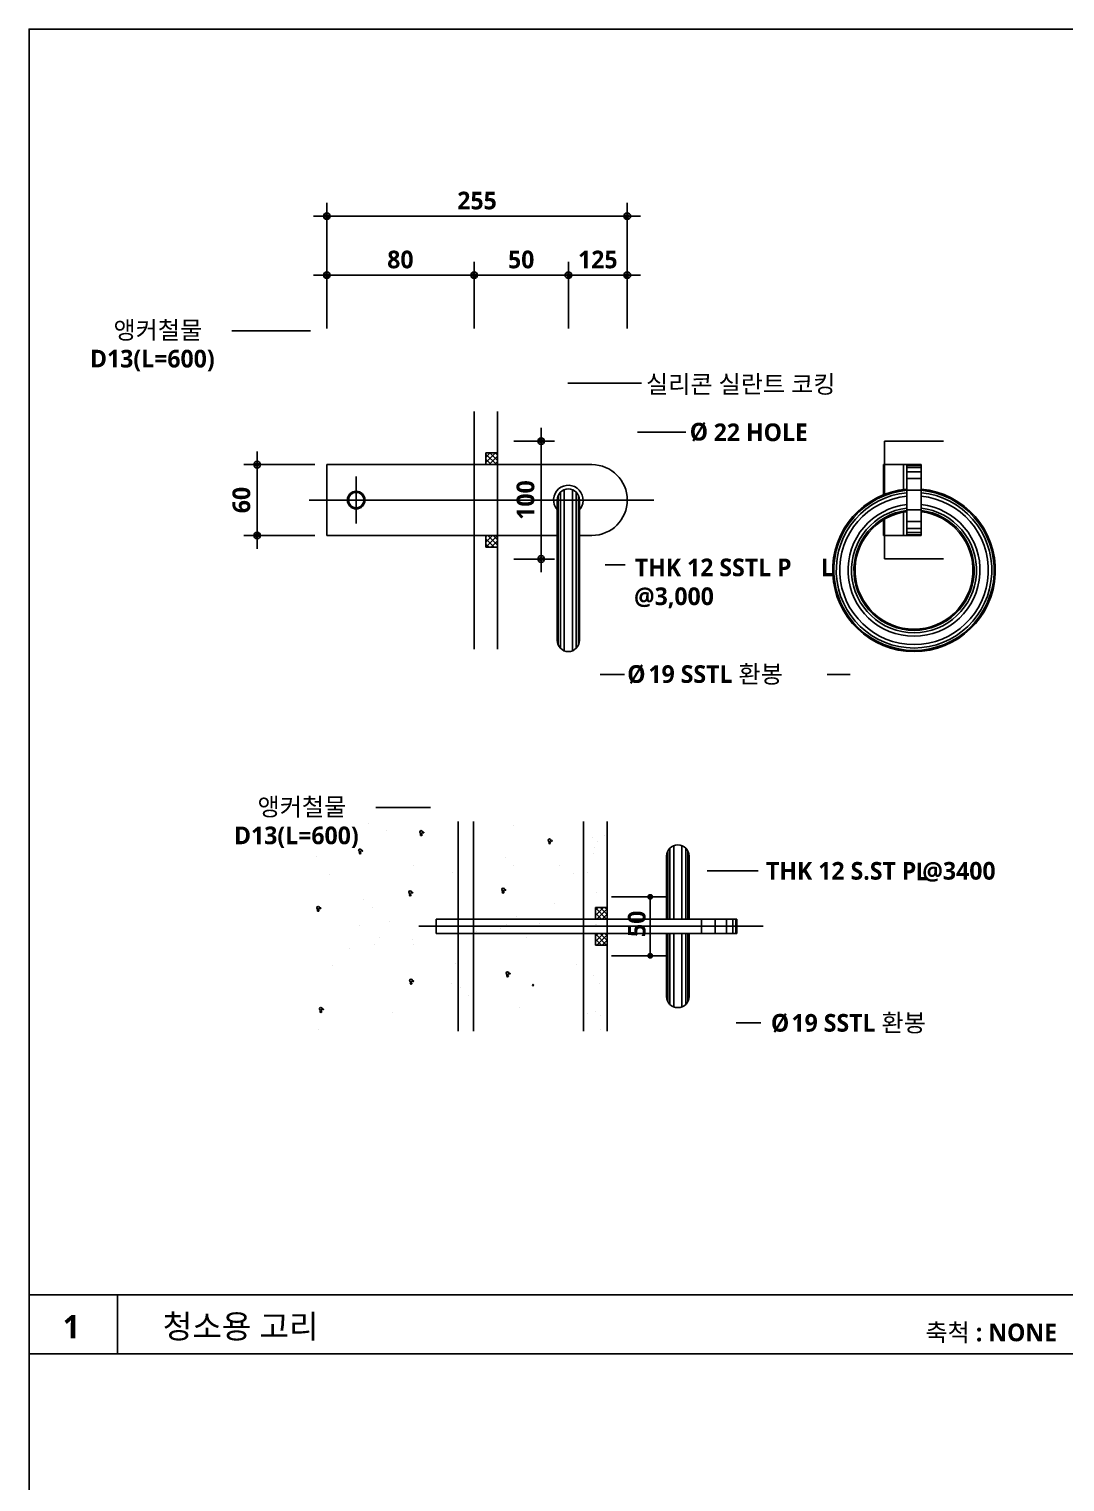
# Model space of a CAD drawing. Header units: millimetres. Extents: x 200 to 163856, y 0 to 163394.
# Drawn here: x 25400 to 27158, y 3276 to 5740 of the extents above; entities that cross this region are included whole.
import ezdxf

# ---------------------------------------------------------------- set-up
doc = ezdxf.new("R2010")
doc.units = ezdxf.units.MM
doc.header["$LTSCALE"] = 10
doc.linetypes.add('STD_CENTER', pattern=[66, 60, -2, 2, -2])
doc.layers.get('DEFPOINTS').update_dxf_attribs({"color": 181})
for name, color, linetype in [('A-ANNO-GRA1', 7, 'Continuous'), ('A-ANNO-LEAD', 4, 'Continuous'), ('A-ANNO-TEXT1', 7, 'Continuous'), ('A-COLS', 2, 'Continuous'), ('A-CON', 2, 'Continuous'), ('A-DIM1', 7, 'Continuous'), ('A-GRID', 1, 'STD_CENTER'), ('A-SECT-MCUT', 5, 'Continuous'), ('A-SECT-PATT', 6, 'Continuous'), ('A-ST-AXIS-DIM', 7, 'Continuous'), ('DIM', 4, 'Continuous'), ('ex-fin', 6, 'Continuous')]:
    doc.layers.add(name, color=color, linetype=linetype)
doc.styles.add('2020음성 1차', font='')
doc.styles.get('2020음성 1차').set_extended_font_data('NanumGothic', bold=True)
doc.dimstyles.new('NDIM10', dxfattribs={"dimscale": 10, "dimtxt": 3, "dimasz": 0.75, "dimexe": 2, "dimexo": 2, "dimgap": 1, "dimtad": 1, "dimdec": 1, "dimdsep": 46, "dimtxsty": '2020음성 1차', "dimblk": 'Z_DOT', "dimcen": 3, "dimdle": 3, "dimclrd": 256, "dimclre": 256, "dimclrt": 3, "dimadec": 0, "dimazin": 0, "dimtfac": 1, "dimtdec": 1, "dimtix": 1, "dimtmove": 2, "dimatfit": 3, "dimfxl": 1, "dimtolj": 1, "dimtzin": 0, "dimlwd": -1, "dimlwe": -1, "dimarcsym": 0})

# ---------------------------------------------------------------- blocks, each defined once
blk = doc.blocks.new('*X2698')
at = {"color": 0}
for p, q in [((1513.2, 2995.5), (1513.2, 2995.5)), ((1480.7, 2991.2), (1480.7, 2991.2)), ((1527.8, 2989.5), (1527.8, 2989.5)), ((1635.8, 2993.4), (1635.8, 2993.4)), ((1468.7, 2967.8), (1468.7, 2967.8)), ((1550.6, 2960), (1550.6, 2960)), ((1628.8, 2966.5), (1628.8, 2966.5)), ((1636.1, 2959.7), (1636.1, 2959.7)), ((1675.1, 2960.2), (1675.1, 2960.2)), ((1479.6, 2952.5), (1479.6, 2952.5)), ((1584.3, 2953.8), (1584.3, 2953.8)), ((1686.6, 2953.3), (1686.6, 2953.3)), ((1508.5, 2931.4), (1508.5, 2931.4)), ((1515.9, 2924.6), (1515.9, 2924.6)), ((1670.9, 2927.8), (1670.9, 2927.8)), ((1505.3, 2909.3), (1505.3, 2909.3)), ((1530.3, 2912.4), (1530.3, 2912.4)), ((1629.8, 2909.5), (1629.8, 2909.5)), ((1638.4, 2916.3), (1638.4, 2916.3)), ((1657.7, 2911), (1657.7, 2911)), ((1522.1, 2898.5), (1522.1, 2898.5)), ((1550.1, 2896.8), (1550.1, 2896.8)), ((1604.4, 2903.9), (1604.4, 2903.9)), ((1625.2, 2906.7), (1625.2, 2906.7)), ((1646.7, 2898.8), (1646.7, 2898.8)), ((1496.7, 2889.8), (1496.7, 2889.8)), ((1517.6, 2892.5), (1517.6, 2892.5)), ((1550.7, 2892.7), (1550.7, 2892.7)), ((1482.1, 2875.4), (1482.1, 2875.4)), ((1586.8, 2876.7), (1586.8, 2876.7)), ((1689.1, 2876.2), (1689.1, 2876.2)), ((1582.9, 2859.9), (1582.9, 2859.9)), ((1590.5, 2856.2), (1590.5, 2856.2)), ((1597.9, 2849.5), (1597.9, 2849.5)), ((1532.8, 2835.3), (1532.8, 2835.3)), ((1640.9, 2839.2), (1640.9, 2839.2)), ((1470.3, 2821.1), (1470.3, 2821.1))]:
    blk.add_line(p, q, dxfattribs=at)
blk = doc.blocks.new('*X2699')
at = {"color": 0}
for p, q in [((1713.5, 2984), (1713.5, 2984)), ((1723.2, 2985.1), (1723.2, 2985.1)), ((1714.5, 2970.2), (1714.5, 2970.2)), ((1715.2, 2975.3), (1715.2, 2975.3)), ((1717.2, 2980.6), (1717.2, 2980.6)), ((1709, 2954.3), (1709, 2954.3)), ((1716.5, 2936.7), (1716.5, 2936.7)), ((1715.4, 2909.6), (1715.4, 2909.6)), ((1716.7, 2909.6), (1716.7, 2909.6)), ((1722.5, 2919.5), (1722.5, 2919.5)), ((1717.8, 2898.2), (1717.8, 2898.2)), ((1725.1, 2904.3), (1725.1, 2904.3)), ((1713.8, 2866.6), (1713.8, 2866.6)), ((1719, 2859.7), (1719, 2859.7)), ((1709.4, 2834.7), (1709.4, 2834.7)), ((1716.2, 2836.2), (1716.2, 2836.2)), ((1719.9, 2832.8), (1719.9, 2832.8)), ((1720.3, 2821.1), (1720.3, 2821.1))]:
    blk.add_line(p, q, dxfattribs=at)
blk = doc.blocks.new('Z_DOT')
at = {"layer": 'DIM', "color": 0}
for p, q in [((-3, 0), (3, 0)), ((0, -3), (0, 3))]:
    blk.add_line(p, q, dxfattribs=at)
for radius in [0.75, 0.375]:
    blk.add_circle((0, 0), radius, dxfattribs=at)
blk = doc.blocks.new('*D7374')
at = {"layer": 'A-ST-AXIS-DIM'}
for p, q in [((25905.2, 5232.2), (25905.2, 5342.5)), ((26155.2, 5232.2), (26155.2, 5342.5)), ((25912.7, 5322.5), (26147.7, 5322.5))]:
    blk.add_line(p, q, dxfattribs=at)
at = {"layer": 'DEFPOINTS', "color": 0}
for p in [(26155.2, 5322.5), (25905.2, 5212.2), (26155.2, 5212.2)]:
    blk.add_point(p, dxfattribs=at)
at = {"layer": 'A-ST-AXIS-DIM', "linetype": 'ByBlock', "xscale": 7.5, "yscale": 7.5, "zscale": 7.5, "rotation": 180}
blk.add_blockref('Z_DOT', (25905.2, 5322.5), dxfattribs=at)
at = {"layer": 'A-ST-AXIS-DIM', "linetype": 'ByBlock', "xscale": 7.5, "yscale": 7.5, "zscale": 7.5}
blk.add_blockref('Z_DOT', (26155.2, 5322.5), dxfattribs=at)
at = {"layer": 'A-ST-AXIS-DIM', "color": 3, "insert": (26030.2, 5349), "char_height": 30, "attachment_point": 5, "style": '2020음성 1차'}
blk.add_mtext('\\A1;80', dxfattribs=at)
blk = doc.blocks.new('*D7375')
at = {"layer": 'A-ST-AXIS-DIM'}
for p, q in [((26155.2, 5232.2), (26155.2, 5342.5)), ((26315.2, 5232.2), (26315.2, 5342.5)), ((26162.7, 5322.5), (26307.7, 5322.5))]:
    blk.add_line(p, q, dxfattribs=at)
at = {"layer": 'DEFPOINTS', "color": 0}
for p in [(26315.2, 5322.5), (26155.2, 5212.2), (26315.2, 5212.2)]:
    blk.add_point(p, dxfattribs=at)
at = {"layer": 'A-ST-AXIS-DIM', "linetype": 'ByBlock', "xscale": 7.5, "yscale": 7.5, "zscale": 7.5, "rotation": 180}
blk.add_blockref('Z_DOT', (26155.2, 5322.5), dxfattribs=at)
at = {"layer": 'A-ST-AXIS-DIM', "linetype": 'ByBlock', "xscale": 7.5, "yscale": 7.5, "zscale": 7.5}
blk.add_blockref('Z_DOT', (26315.2, 5322.5), dxfattribs=at)
at = {"layer": 'A-ST-AXIS-DIM', "color": 3, "insert": (26235.2, 5349), "char_height": 30, "attachment_point": 5, "style": '2020음성 1차'}
blk.add_mtext('\\A1;50', dxfattribs=at)
blk = doc.blocks.new('*D7376')
at = {"layer": 'A-ST-AXIS-DIM'}
for p, q in [((26315.2, 5232.2), (26315.2, 5342.5)), ((26415.2, 5232.2), (26415.2, 5342.5)), ((26322.7, 5322.5), (26407.7, 5322.5))]:
    blk.add_line(p, q, dxfattribs=at)
at = {"layer": 'DEFPOINTS', "color": 0}
for p in [(26415.2, 5322.5), (26315.2, 5212.2), (26415.2, 5212.2)]:
    blk.add_point(p, dxfattribs=at)
at = {"layer": 'A-ST-AXIS-DIM', "linetype": 'ByBlock', "xscale": 7.5, "yscale": 7.5, "zscale": 7.5, "rotation": 180}
blk.add_blockref('Z_DOT', (26315.2, 5322.5), dxfattribs=at)
at = {"layer": 'A-ST-AXIS-DIM', "linetype": 'ByBlock', "xscale": 7.5, "yscale": 7.5, "zscale": 7.5}
blk.add_blockref('Z_DOT', (26415.2, 5322.5), dxfattribs=at)
at = {"layer": 'A-ST-AXIS-DIM', "color": 3, "insert": (26365.2, 5349), "char_height": 30, "attachment_point": 5, "style": '2020음성 1차'}
blk.add_mtext('\\A1;125', dxfattribs=at)
blk = doc.blocks.new('*D7377')
at = {"layer": 'A-ST-AXIS-DIM'}
for p, q in [((25905.2, 5232.2), (25905.2, 5442.5)), ((25912.7, 5422.5), (26407.7, 5422.5)), ((26415.2, 5232.2), (26415.2, 5442.5))]:
    blk.add_line(p, q, dxfattribs=at)
at = {"layer": 'DEFPOINTS', "color": 0}
for p in [(26415.2, 5422.5), (25905.2, 5212.2), (26415.2, 5212.2)]:
    blk.add_point(p, dxfattribs=at)
at = {"layer": 'A-ST-AXIS-DIM', "linetype": 'ByBlock', "xscale": 7.5, "yscale": 7.5, "zscale": 7.5, "rotation": 180}
blk.add_blockref('Z_DOT', (25905.2, 5422.5), dxfattribs=at)
at = {"layer": 'A-ST-AXIS-DIM', "linetype": 'ByBlock', "xscale": 7.5, "yscale": 7.5, "zscale": 7.5}
blk.add_blockref('Z_DOT', (26415.2, 5422.5), dxfattribs=at)
at = {"layer": 'A-ST-AXIS-DIM', "color": 3, "insert": (26160.2, 5449), "char_height": 30, "attachment_point": 5, "style": '2020음성 1차'}
blk.add_mtext('\\A1;255', dxfattribs=at)
blk = doc.blocks.new('*D7378')
at = {"layer": 'A-ST-AXIS-DIM'}
for p, q in [((25885.2, 5001.2), (25767, 5001.2)), ((25787, 4888.7), (25787, 4993.7)), ((25885.2, 4881.2), (25767, 4881.2))]:
    blk.add_line(p, q, dxfattribs=at)
at = {"layer": 'DEFPOINTS', "color": 0}
for p in [(25787, 5001.2), (25905.2, 5001.2), (25905.2, 4881.2)]:
    blk.add_point(p, dxfattribs=at)
at = {"layer": 'A-ST-AXIS-DIM', "linetype": 'ByBlock', "xscale": 7.5, "yscale": 7.5, "zscale": 7.5}
for p, rotation in [((25787, 5001.2), 90), ((25787, 4881.2), 270)]:
    blk.add_blockref('Z_DOT', p, dxfattribs=dict(at, rotation=rotation))
at = {"layer": 'A-ST-AXIS-DIM', "color": 3, "insert": (25760.5, 4941.2), "char_height": 30, "attachment_point": 5, "rotation": 90, "style": '2020음성 1차'}
blk.add_mtext('\\A1;60', dxfattribs=at)
blk = doc.blocks.new('*D7379')
at = {"layer": 'A-ST-AXIS-DIM'}
for p, q in [((26222.8, 5041.2), (26289.1, 5041.2)), ((26269.1, 4848.7), (26269.1, 5033.7)), ((26222.8, 4841.2), (26289.1, 4841.2))]:
    blk.add_line(p, q, dxfattribs=at)
at = {"layer": 'DEFPOINTS', "color": 0}
for p in [(26202.8, 5041.2), (26269.1, 5041.2), (26202.8, 4841.2)]:
    blk.add_point(p, dxfattribs=at)
at = {"layer": 'A-ST-AXIS-DIM', "linetype": 'ByBlock', "xscale": 7.5, "yscale": 7.5, "zscale": 7.5}
for p, rotation in [((26269.1, 5041.2), 90), ((26269.1, 4841.2), 270)]:
    blk.add_blockref('Z_DOT', p, dxfattribs=dict(at, rotation=rotation))
at = {"layer": 'A-ST-AXIS-DIM', "color": 3, "insert": (26242.6, 4941.2), "char_height": 30, "attachment_point": 5, "rotation": 90, "style": '2020음성 1차'}
blk.add_mtext('\\A1;100', dxfattribs=at)

msp = doc.modelspace()

# ---------------------------------------------------------------- hatches: boundary and pattern name
at = {"layer": 'A-SECT-PATT'}
h = msp.add_hatch(dxfattribs=at)
h.set_pattern_fill('ANSI37', color=256, scale=2, style=0)
h.set_pattern_definition([(45, (23677.0025, 18078.2125), (-4.490128, 4.490128), []), (135, (23677.0025, 18078.2125), (-4.490128, -4.490128), [])])
h.paths.add_polyline_path([(26195.16011, 5021.20647), (26175.16011, 5021.20647), (26175.16011, 5001.20647), (26195.16011, 5001.20647)])
h.paths.add_polyline_path([(26175.16011, 4881.20647), (26175.16011, 4861.20647), (26195.16011, 4861.20647), (26195.16011, 4881.20647)])
h = msp.add_hatch(dxfattribs=at)
h.set_pattern_fill('ANSI37', color=256, scale=50, style=0)
h.set_pattern_definition([(45, (-79539.452, -30166.555), (-4.41941738, 4.41941738), []), (135, (-79539.452, -30166.555), (-4.41941738, -4.41941738), [])])
h.paths.add_polyline_path([(26361, 4230.29058), (26381, 4230.29058), (26381, 4250.29058), (26361, 4250.29058)])
h = msp.add_hatch(dxfattribs=at)
h.set_pattern_fill('ANSI37', color=256, scale=50, style=0)
h.set_pattern_definition([(45, (-79539.452, -30210.555), (-4.41941738, 4.41941738), []), (135, (-79539.452, -30210.555), (-4.41941738, -4.41941738), [])])
h.paths.add_polyline_path([(26381, 4206.29058), (26361, 4206.29058), (26361, 4186.29058), (26381, 4186.29058)])

# ---------------------------------------------------------------- linework, layer by layer
at = {"layer": 'A-ANNO-GRA1'}
for p, q in [((25400, 3593.33333), (32494.9654, 3593.33333)), ((25550, 3593.33333), (25550, 3493.33333)), ((25400, 3493.33333), (32494.9654, 3493.33333))]:
    msp.add_line(p, q, dxfattribs=at)
at = {"layer": 'A-ANNO-LEAD'}
for points in [[(25877.79596, 5228.27249), (25744.08758, 5228.27249)], [(26314.50111, 5139.35791), (26439.33068, 5139.35791)], [(26432.59075, 5056.19297), (26514.58665, 5056.19297)], [(26377.5189, 4831.15838), (26411.78586, 4831.15838)], [(26368.95218, 4645.26025), (26410.56201, 4645.26025)], [(26793.61749, 4645.26025), (26754.45527, 4645.26025)], [(26081.13497, 4419.6849), (25988.4953, 4419.6849)], [(26550.56475, 4312.24241), (26637.17312, 4312.24241)], [(26599.92224, 4054.44956), (26641.8295, 4054.44956)]]:
    msp.add_lwpolyline(points, dxfattribs=at)
for points in [[(25958.83133, 4951.58386, 0, 10, 0), (25950.39926, 4980.37449, 0, 0, 0), (25877.79596, 5228.27249, 0, 0, 0)], [(26197.01445, 5014.61049, 0, 10, 0), (26217.58257, 5036.44974, 0, 0, 0), (26314.50111, 5139.35791, 0, 0, 0)], [(26333.48577, 4951.75925, 0, 10, 0), (26353.98768, 4973.66066, 0, 0, 0), (26432.59075, 5056.19297, 0, 0, 0)], [(26356.71396, 4906.98525, 0, 10, 0), (26364.65182, 4878.05447, 0, 0, 0), (26377.5189, 4831.15838, 0, 0, 0)], [(26312.65648, 4712.52601, 0, 10, 0), (26331.9106, 4689.51995, 0, 0, 0), (26368.95218, 4645.26025, 0, 0, 0)], [(26845.01788, 4714.97204, 0, 10, 0), (26827.21432, 4690.82596, 0, 0, 0), (26793.61749, 4645.26025, 0, 0, 0)], [(26140.86325, 4310.05219, 0, 10, 0), (26126.51091, 4336.39626, 0, 0, 0), (26081.13497, 4419.6849, 0, 0, 0)], [(26550.56475, 4227.55233, 0, 10, 0), (26550.56475, 4257.55233, 0, 0, 0), (26550.56475, 4312.24241, 0, 0, 0)], [(26517.03893, 4135.41699, 0, 10, 0), (26538.49871, 4114.45326, 0, 0, 0), (26599.92224, 4054.44956, 0, 0, 0)]]:
    msp.add_lwpolyline(points, format="xyseb", dxfattribs=at)
at = {"layer": 'A-COLS'}
for p, q in [((26155.16011, 5091.20647), (26155.16011, 4791.20647)), ((26341, 4396), (26341, 4040.58116))]:
    msp.add_line(p, q, dxfattribs=at)
at = {"layer": 'A-CON'}
msp.add_line((26155.16011, 4688.43257), (26155.16011, 5091.20647), dxfattribs=at)
at = {"layer": 'A-DIM1'}
for p, q in [((26388.66801, 4268.29058), (26484.12054, 4268.29058)), ((26454.12054, 4268.29058), (26454.12054, 4168.29058)), ((26388.66801, 4168.29058), (26484.12054, 4168.29058))]:
    msp.add_line(p, q, dxfattribs=at)
at = {"layer": 'A-DIM1', "const_width": 5}
for points in [[(26451.62054, 4268.29058, 1), (26456.62054, 4268.29058, 1)], [(26451.62054, 4168.29058, 1), (26456.62054, 4168.29058, 1)]]:
    msp.add_lwpolyline(points, format="xyb", close=True, dxfattribs=at)
at = {"layer": 'A-GRID'}
for p, q in [((25955.16011, 4981.20647), (25955.16011, 4901.20647)), ((25875.35313, 4941.20647), (26460.12626, 4941.20647)), ((26061.19302, 4218.29058), (26645.96615, 4218.29058))]:
    msp.add_line(p, q, dxfattribs=at)
at = {"layer": 'A-SECT-MCUT'}
for p, q in [((26851.78329, 5041.20647), (26951.78329, 5041.20647)), ((26851.78329, 5041.20647), (26851.78329, 4950.82995)), ((26175.16011, 5021.20647), (26195.16011, 5021.20647)), ((26175.16011, 5021.20647), (26175.16011, 5001.20647)), ((25905.16011, 5001.20647), (26195.16011, 5001.20647)), ((25905.16011, 5001.20647), (25905.16011, 4881.20647)), ((26195.16011, 5001.20647), (26355.16011, 5001.20647)), ((26195.16011, 5001.20647), (26195.16011, 4881.20647)), ((26889.78329, 5001.20647), (26849.78329, 5001.20647)), ((26849.78329, 5001.20647), (26849.78329, 4950.03447)), ((26883.78329, 5001.20647), (26883.78329, 4959.02752)), ((26889.78329, 5001.20647), (26889.78329, 4881.20647)), ((26889.78329, 5001.20647), (26913.78329, 5001.20647)), ((26889.78329, 5000.01414), (26913.78329, 5000.01414)), ((26889.78329, 4996.2918), (26913.78329, 4996.2918)), ((26889.78329, 4989.26071), (26913.78329, 4989.26071)), ((26889.78329, 4977.68009), (26913.78329, 4977.68009)), ((26913.78329, 5001.20647), (26913.78329, 4881.20647)), ((26889.78329, 4957.82762), (26913.78329, 4957.82762)), ((26296.16011, 4941.20647), (26296.16011, 4703.20647)), ((26334.16011, 4941.20647), (26334.16011, 4703.20647)), ((26849.78329, 4907.62309), (26849.78329, 4881.20647)), ((26851.78329, 4908.80901), (26851.78329, 4841.20647)), ((26883.78329, 4920.57313), (26883.78329, 4881.20647)), ((26889.78329, 4924.58531), (26913.78329, 4924.58531)), ((26889.78329, 4904.73284), (26913.78329, 4904.73284)), ((25905.16011, 4881.20647), (26195.16011, 4881.20647)), ((26175.16011, 4881.20647), (26175.16011, 4861.20647)), ((26195.16011, 4881.20647), (26296.16011, 4881.20647)), ((26334.16011, 4881.20647), (26355.16011, 4881.20647)), ((26849.78329, 4881.20647), (26889.78329, 4881.20647)), ((26889.78329, 4893.15222), (26913.78329, 4893.15222)), ((26889.78329, 4886.12113), (26913.78329, 4886.12113)), ((26889.78329, 4882.39879), (26913.78329, 4882.39879)), ((26889.78329, 4881.20647), (26913.78329, 4881.20647)), ((26175.16011, 4861.20647), (26195.16011, 4861.20647)), ((26851.78329, 4841.20647), (26951.78329, 4841.20647)), ((26128, 4396), (26128, 4040.58116)), ((26154, 4396), (26154, 4040.58116)), ((26381, 4396), (26381, 4040.58116)), ((26482, 4337.29058), (26482, 4230.29058)), ((26520, 4337.29058), (26520, 4230.29058)), ((26381, 4278.29058), (26381, 4158.29058)), ((26361, 4250.29058), (26361, 4230.29058)), ((26361, 4250.29058), (26381, 4250.29058)), ((26091, 4230.29058), (26381, 4230.29058)), ((26091, 4230.29058), (26091, 4206.29058)), ((26381, 4230.29058), (26601, 4230.29058)), ((26601, 4230.29058), (26601, 4206.29058)), ((26091, 4206.29058), (26381, 4206.29058)), ((26361, 4206.29058), (26361, 4186.29058)), ((26381, 4206.29058), (26601, 4206.29058)), ((26482, 4206.29058), (26482, 4099.29058)), ((26520, 4206.29058), (26520, 4099.29058)), ((26361, 4186.29058), (26381, 4186.29058))]:
    msp.add_line(p, q, dxfattribs=at)
for centre, radius in [((25955.16011, 4941.20647), 15), ((25955.16011, 4941.20647), 13), ((26065.41, 4378.12811), 2.32735), ((26065.55541, 4373.52077), 1.39177), ((26069.35028, 4377.31286), 0.63255), ((26283.24691, 4364.07651), 2.32735), ((26287.18719, 4363.26126), 0.63255), ((25961.63155, 4347.07949), 2.32735), ((25961.77696, 4342.47215), 1.39177), ((25965.57184, 4346.26423), 0.63255), ((26283.39231, 4359.46917), 1.39177), ((26046.6739, 4276.00095), 2.32735), ((26046.81931, 4271.3936), 1.39177), ((26050.61418, 4275.18569), 0.63255), ((26204.3891, 4280.63647), 2.32735), ((26204.53451, 4276.02913), 1.39177), ((26208.32939, 4279.82122), 0.63255), ((25890.50483, 4249.73287), 2.32735), ((25890.65024, 4245.12553), 1.39177), ((25894.44512, 4248.91762), 0.63255), ((26211.84566, 4138.75946), 2.32735), ((26048.22004, 4126.11789), 2.32735), ((26048.36544, 4121.51055), 1.39177), ((26052.16032, 4125.30264), 0.63255), ((26211.99107, 4134.15211), 1.39177), ((26215.78595, 4137.9442), 0.63255), ((26255.48489, 4118.40806), 1.16367), ((25895.14365, 4078.21727), 2.32735), ((25895.28906, 4073.60992), 1.39177), ((25899.08393, 4077.40201), 0.63255)]:
    msp.add_circle(centre, radius, dxfattribs=at)
for centre, radius, start, end in [((26355.16011, 4941.20647), 60, 270, 90), ((26315.16011, 4941.20647), 25.03405, 313.27479509, 220.6268528), ((26315.16011, 4941.20647), 19, 0, 180), ((26901.78329, 4822.20647), 138, 94.98854207, 85.01145793), ((26901.78329, 4822.20647), 136, 95.06209288, 84.93790712), ((26901.78329, 4822.20647), 132, 95.21590851, 84.78409149), ((26901.78329, 4822.20647), 126, 95.4650239, 84.5349761), ((26901.78329, 4822.20647), 112, 96.15063989, 83.84936011), ((26901.78329, 4822.20647), 106, 96.50024999, 83.49975001), ((26901.78329, 4822.20647), 102, 96.75632706, 83.24367294), ((26901.78329, 4822.20647), 100, 96.89210264, 83.10789736), ((26315.16011, 4703.20647), 19, 180, 0), ((26501, 4337.29058), 19, 0, 180), ((26501, 4099.29058), 19, 180, 0)]:
    msp.add_arc(centre, radius, start, end, dxfattribs=at)
at = {"layer": 'A-SECT-PATT'}
for p, q in [((26195.16011, 5021.20647), (26195.16011, 5001.20647)), ((26301.78441, 4954.70057), (26301.78441, 4689.71236)), ((26308.24104, 4958.90184), (26308.24104, 4685.51109)), ((26322.07918, 4958.90184), (26322.07918, 4685.51109)), ((26328.53581, 4954.70057), (26328.53581, 4689.71236)), ((26297.99932, 4949.36165), (26297.99932, 4695.05128)), ((26332.32091, 4949.36165), (26332.32091, 4695.05128)), ((26195.16011, 4881.20647), (26195.16011, 4861.20647)), ((26483.8392, 4345.44577), (26483.8392, 4230.29058)), ((26487.6243, 4350.78468), (26487.6243, 4230.29058)), ((26494.08093, 4354.98596), (26494.08093, 4230.29058)), ((26507.91907, 4354.98596), (26507.91907, 4230.29058)), ((26514.3757, 4350.78468), (26514.3757, 4230.29058)), ((26518.1608, 4345.44577), (26518.1608, 4230.29058)), ((26381, 4250.29058), (26381, 4230.29058)), ((26541, 4230.29058), (26541, 4206.29058)), ((26564.36473, 4230.29058), (26564.36473, 4206.29058)), ((26583.51547, 4230.29058), (26583.51547, 4206.29058)), ((26594.24026, 4230.29058), (26594.24026, 4206.29058)), ((26599.60245, 4230.29058), (26599.60245, 4206.29058)), ((26381, 4206.29058), (26381, 4186.29058)), ((26483.8392, 4206.29058), (26483.8392, 4091.13539)), ((26487.6243, 4206.29058), (26487.6243, 4085.79648)), ((26494.08093, 4206.29058), (26494.08093, 4081.5952)), ((26507.91907, 4206.29058), (26507.91907, 4081.5952)), ((26514.3757, 4206.29058), (26514.3757, 4085.79648)), ((26518.1608, 4206.29058), (26518.1608, 4091.13539))]:
    msp.add_line(p, q, dxfattribs=at)
at = {"layer": 'DEFPOINTS'}
msp.add_lwpolyline([(25400, 200), (32494.9654, 200), (32494.9654, 5740), (25400, 5740)], close=True, dxfattribs=at)
at = {"layer": 'ex-fin'}
for p, q in [((26195.16011, 5001.20647), (26195.16011, 5091.20647)), ((26195.16011, 4688.43257), (26195.16011, 4881.20647))]:
    msp.add_line(p, q, dxfattribs=at)

# ---------------------------------------------------------------- block references
at = {"layer": 'A-SECT-MCUT', "xscale": 2, "yscale": 2, "zscale": 2}
msp.add_blockref('*X2698', (22950.42654, -1598.31718), dxfattribs=at)
at = {"layer": 'A-SECT-PATT', "xscale": 2, "yscale": 2, "zscale": 2}
msp.add_blockref('*X2699', (22929.70451, -1598.31718), dxfattribs=at)

# ---------------------------------------------------------------- texts
at = {"layer": 'A-ANNO-TEXT1', "style": '2020음성 1차'}
for s, p in [('앵커철물', (25543.32975, 5214.48122)), ('D13(L=600)', (25503.41459, 5166.01076)), ('실리콘 실란트 코킹', (26447.05148, 5122.67629)), ('Ø', (26521.17243, 5042.05966)), ('22 HOLE', (26561.80946, 5041.09046)), ('THK 12 SSTL P', (26428.05054, 4811.96123)), ('L', (26743.53828, 4811.96123)), ('@3,000', (26426.59049, 4763.04068)), ('Ø', (26415.09485, 4631.06437)), ('19 SSTL 환봉', (26451.07013, 4631.06432)), ('앵커철물', (25787.73747, 4405.89362)), ('D13(L=600)', (25747.82231, 4357.42316)), ('THK 12 S.ST P @3400', (26650.61917, 4297.37488)), ('L', (26904.397, 4296.44422)), ('Ø', (26658.94597, 4039.54288)), ('19 SSTL 환봉', (26693.77681, 4039.54283))]:
    msp.add_text(s, height=30, dxfattribs=at).set_placement(p)
msp.add_text('50', height=30, rotation=90, dxfattribs=at).set_placement((26446.23564, 4200.0965))
at = {"layer": 'A-ANNO-TEXT1', "linetype": 'Continuous', "style": '2020음성 1차'}
for s, height, p in [('1', 40, (25457.2056, 3519.16059)), ('청소용 고리', 40, (25626.85991, 3519.69316)), ('축척 : NONE', 30, (26921.14484, 3514.45979))]:
    msp.add_text(s, height=height, dxfattribs=at).set_placement(p)

# ---------------------------------------------------------------- dimensions: what is measured, and where the dimension line sits
at = {"layer": 'A-ST-AXIS-DIM'}
for base, p1, p2, text, picture, middle in [((26415.16011, 5422.49396), (25905.16011, 5212.19069), (26415.16011, 5212.19069), '255', '*D7377', (26160.16011, 5449.02805)), ((26155.16011, 5322.49396), (25905.16011, 5212.19069), (26155.16011, 5212.19069), '80', '*D7374', (26030.16011, 5349.04936)), ((26315.16011, 5322.49396), (26155.16011, 5212.19069), (26315.16011, 5212.19069), '50', '*D7375', (26235.16011, 5348.98544)), ((26415.16011, 5322.49396), (26315.16011, 5212.19069), (26415.16011, 5212.19069), '125', '*D7376', (26365.16011, 5349.02805))]:
    dim = msp.add_linear_dim(base=base, p1=p1, p2=p2, text=text, dimstyle='NDIM10', override={"dimtxsty": '2020음성 1차'}, dxfattribs=at)
    dim.commit()
    dim.dimension.update_dxf_attribs({"geometry": picture, "text_midpoint": middle})
for base, p1, p2, text, picture, middle in [((26269.05823, 5041.20647), (26202.82812, 4841.20647), (26202.82812, 5041.20647), '100', '*D7379', (26242.60937, 4941.20647)), ((25787.01502, 5001.20647), (25905.16011, 4881.20647), (25905.16011, 5001.20647), '60', '*D7378', (25760.45963, 4941.20647))]:
    dim = msp.add_linear_dim(base=base, p1=p1, p2=p2, angle=90, text=text, dimstyle='NDIM10', override={"dimtxsty": '2020음성 1차'}, dxfattribs=at)
    dim.commit()
    dim.dimension.update_dxf_attribs({"geometry": picture, "text_midpoint": middle})

doc.saveas('drawing.dxf')
